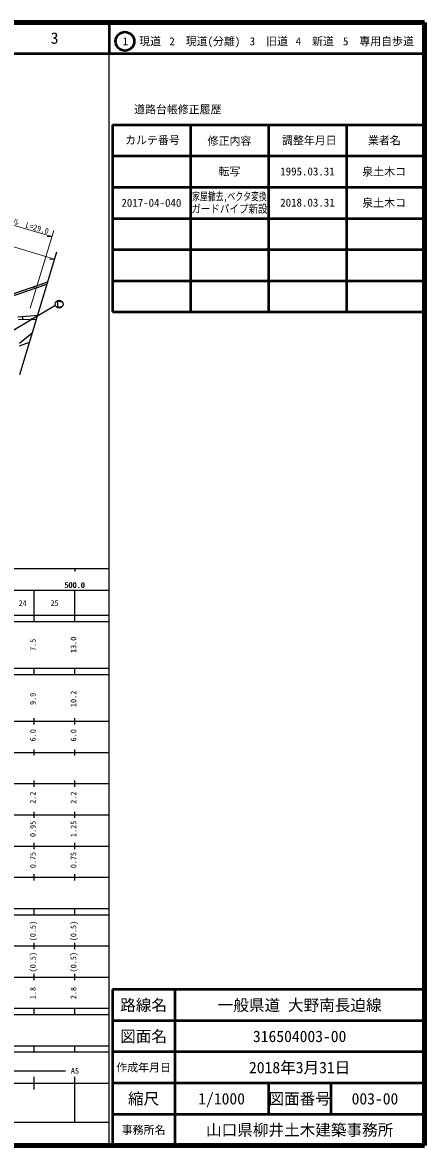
# Model space of a CAD drawing. Units: millimetres, scale not verified. Extents: x 40000 to 680000, y 20000 to 380000.
# Drawn here: x 551204 to 680000, y 20000 to 380000 of the extents above; entities that cross this region are included whole.
import ezdxf
from ezdxf.enums import TextEntityAlignment as Align

# ---------------------------------------------------------------- set-up
doc = ezdxf.new("R2010")
doc.units = ezdxf.units.MM
doc.header["$LTSCALE"] = 1000
for name, color, linetype, lineweight in [('M-BGD', 7, 'Continuous', 25), ('M-BGD-EXST', 7, 'Continuous', 25), ('M-BMK-OTRS', 5, 'Continuous', 25), ('M-STR-HTXT', 7, 'Continuous', 13), ('M-TTL', 2, 'Continuous', 140), ('M-TTL-BAND', 7, 'Continuous', 25), ('M-TTL-FRAM', 2, 'Continuous', 50), ('M-TTL-LINE', 7, 'Continuous', 50)]:
    doc.layers.add(name, color=color, linetype=linetype, lineweight=lineweight)
doc.layers.add('M-TTL-TXT', color=7, linetype='Continuous')
doc.styles.add('ＭＳ ゴシック', font='')
doc.styles.get('ＭＳ ゴシック').set_extended_font_data('MS Gothic')

msp = doc.modelspace()

# ---------------------------------------------------------------- linework, layer by layer
at = {"layer": 'M-BGD'}
for p, q in [((537562, 288798), (559034, 296096)), ((544449, 291763), (559278, 296907)), ((555008, 294728), (554795, 295352)), ((557692, 295640), (557626, 295833)), ((552324, 293816), (552262, 293998)), ((549768, 285611), (556384, 286209)), ((549900, 284737), (555671, 284931)), ((551342, 284786), (551312, 285677)), ((554228, 284883), (554217, 285211)), ((550255, 276370), (553451, 277561)), ((554316, 280433), (550304, 277106))]:
    msp.add_line(p, q, dxfattribs=at)
at = {"layer": 'M-BGD-EXST'}
for p, q in [((542746, 278137), (561592, 289291)), ((562542, 290436), (562392, 290236)), ((562392, 290236), (562392, 289136)), ((562392, 289136), (562542, 288936)), ((562742, 290586), (562542, 290436)), ((562542, 288936), (562742, 288786)), ((563192, 290586), (562742, 290586)), ((562742, 288786), (563192, 288786)), ((563392, 290436), (563192, 290586)), ((563192, 288786), (563392, 288886)), ((563492, 290286), (563392, 290436)), ((563392, 288886), (563492, 289036))]:
    msp.add_line(p, q, dxfattribs=at)
msp.add_circle((562942, 289686), 1250, dxfattribs=at)
at = {"layer": 'M-BMK-OTRS'}
msp.add_line((562115, 306326), (550270, 267001), dxfattribs=at)
at = {"layer": 'M-STR-HTXT'}
for p, q in [((529759, 320303), (560636, 311371)), ((524551, 315314), (561445, 304104)), ((553647, 288370), (561220, 313294)), ((560636, 311371), (559078, 311384)), ((561445, 304104), (559888, 304139))]:
    msp.add_line(p, q, dxfattribs=at)
at = {"layer": 'M-TTL'}
for p, q in [((680000, 380000), (40000, 380000)), ((680000, 20000), (680000, 380000)), ((40000, 20000), (680000, 20000))]:
    msp.add_line(p, q, dxfattribs=at)
at = {"layer": 'M-TTL-BAND'}
for p, q in [((579000, 20000), (579000, 370000)), ((40000, 205000), (579000, 205000)), ((568000, 205000), (568000, 204000)), ((68000, 198000), (579000, 198000)), ((555000, 188000), (555000, 198000)), ((568000, 188000), (568000, 198000)), ((40000, 190000), (579000, 190000)), ((40000, 188000), (579000, 188000)), ((40000, 173000), (579000, 173000)), ((555000, 171000), (555000, 173000)), ((568000, 171000), (568000, 173000)), ((40000, 171000), (579000, 171000)), ((40000, 156000), (579000, 156000)), ((555000, 155000), (555000, 157000)), ((568000, 155000), (568000, 157000)), ((46000, 146000), (579000, 146000)), ((555000, 145000), (555000, 147000)), ((568000, 145000), (568000, 147000)), ((555000, 135000), (555000, 137000)), ((568000, 135000), (568000, 137000)), ((52000, 136000), (579000, 136000)), ((46000, 126000), (579000, 126000)), ((555000, 125000), (555000, 127000)), ((568000, 125000), (568000, 127000)), ((52000, 116000), (579000, 116000)), ((555000, 115000), (555000, 117000)), ((568000, 115000), (568000, 117000)), ((46000, 106000), (579000, 106000)), ((555000, 105000), (555000, 107000)), ((568000, 105000), (568000, 107000)), ((40000, 96000), (579000, 96000)), ((40000, 94000), (579000, 94000)), ((555000, 94000), (555000, 96000)), ((568000, 94000), (568000, 96000)), ((49000, 84000), (579000, 84000)), ((555000, 83000), (555000, 85000)), ((568000, 83000), (568000, 85000)), ((40000, 74000), (579000, 74000)), ((555000, 73000), (555000, 75000)), ((568000, 73000), (568000, 75000)), ((40000, 64000), (579000, 64000)), ((40000, 62000), (579000, 62000)), ((555000, 62000), (555000, 64000)), ((568000, 62000), (568000, 64000)), ((40000, 52000), (579000, 52000)), ((555000, 50000), (555000, 52000)), ((568000, 50000), (568000, 52000)), ((40000, 50000), (579000, 50000)), ((71000, 44000), (565000, 44000)), ((40000, 40000), (579000, 40000)), ((555000, 38000), (555000, 42000)), ((568000, 27500), (568000, 42000)), ((68000, 27500), (579000, 27500))]:
    msp.add_line(p, q, dxfattribs=at)
at = {"layer": 'M-TTL-FRAM'}
for p, q in [((580000, 347197), (580000, 287197)), ((580000, 347197), (680000, 347197)), ((580000, 287197), (680000, 287197)), ((680000, 70000), (580000, 70000)), ((580000, 70000), (580000, 20000))]:
    msp.add_line(p, q, dxfattribs=at)
at = {"layer": 'M-TTL-LINE'}
for p, q in [((579000, 380000), (579000, 370000)), ((40000, 370000), (680000, 370000)), ((605000, 347197), (605000, 287197)), ((630000, 347197), (630000, 287197)), ((655000, 347197), (655000, 287197)), ((580000, 337197), (680000, 337197)), ((580000, 327197), (680000, 327197)), ((580000, 317197), (680000, 317197)), ((580000, 307197), (680000, 307197)), ((580000, 297197), (680000, 297197)), ((600000, 70000), (600000, 20000)), ((680000, 60000), (580000, 60000)), ((680000, 50000), (580000, 50000)), ((680000, 40000), (580000, 40000)), ((630000, 40000), (630000, 30000)), ((650000, 40000), (650000, 30000)), ((680000, 30000), (580000, 30000))]:
    msp.add_line(p, q, dxfattribs=at)
msp.add_circle((584031, 373958), 3000, dxfattribs=at)

# ---------------------------------------------------------------- texts
at = {"layer": 'M-STR-HTXT', "style": 'ＭＳ ゴシック', "width": 0.85}
msp.add_text('ガードレール\u3000L=29.0', height=1833, rotation=343.5, dxfattribs=at).set_placement((537202, 318095), align=Align.BOTTOM_LEFT)
at = {"layer": 'M-TTL-BAND', "style": 'ＭＳ ゴシック'}
for s, p in [('500.0', (567844, 198195)), ('500.0', (568000, 198195)), ('24', (551250, 192405)), ('25', (561500, 192405)), ('AS', (568000, 42500))]:
    msp.add_text(s, height=1833, dxfattribs=at).set_placement(p, align=Align.BOTTOM_CENTER)
for s, p in [('7.5', (556000, 180500)), ('13.0', (569000, 180500)), ('9.9', (556000, 163174)), ('10.2', (569000, 163174)), ('6.0', (556000, 151500)), ('6.0', (569000, 151500)), ('2.2', (556000, 131500)), ('2.2', (569000, 131500)), ('0.95', (556000, 121500)), ('1.25', (569000, 121500)), ('0.75', (556000, 111500)), ('0.75', (569000, 111500)), ('(0.5)', (556000, 88764)), ('(0.5)', (569000, 88764)), ('(0.5)', (556000, 78764)), ('(0.5)', (569000, 78764)), ('1.8', (556000, 68873)), ('2.8', (569000, 68873))]:
    msp.add_text(s, height=1833, rotation=90, dxfattribs=at).set_placement(p, align=Align.BOTTOM_CENTER)
at = {"layer": 'M-TTL-TXT', "style": 'ＭＳ ゴシック'}
for s, height, p in [('3', 3666, (561497, 375000)), ('1\u3000現道', 2566, (589448, 373958)), ('2\u3000現道(分離)', 2566, (609619, 373958)), ('3\u3000旧道', 2566, (630121, 373958)), ('4\u3000新道', 2566, (644824, 373958)), ('5\u3000専用自歩道', 2566, (665228, 373958)), ('道路台帳修正履歴', 2566, (600968, 352113)), ('カルテ番号', 2566, (592839, 342277)), ('修正内容', 2566, (617509, 342023)), ('調整年月日', 2566, (643089, 342197)), ('業者名', 2566, (667134, 342197)), ('転写', 2566, (617500, 332245)), ('1995.03.31', 2566, (642500, 332245)), ('泉土木コ', 2566, (667077, 332189)), ('2017-04-040', 2566, (592500, 322189)), ('2018.03.31', 2566, (642500, 322245)), ('泉土木コ', 2566, (667077, 322189)), ('路線名', 3666, (590000, 65000)), ('路線名', 3666, (590000, 65000)), ('一般県道 大野南長迫線', 3666, (640000, 65000)), ('図面名', 3666, (590000, 55000)), ('図面名', 3666, (590000, 55000)), ('316504003-00', 3666, (640000, 55000)), ('2018年3月31日', 3666, (640000, 45000)), ('作成年月日', 2566, (590000, 45000)), ('作成年月日', 2566, (590000, 45000)), ('縮尺', 3666, (590000, 35000)), ('縮尺', 3666, (590000, 35000)), ('1/1000', 3666, (615000, 35000)), ('図面番号', 3666, (640000, 35000)), ('図面番号', 3666, (640000, 35000)), ('003-00', 3666, (664125, 35000)), ('事務所名', 2566, (590000, 25000)), ('事務所名', 2566, (590000, 25000)), ('山口県柳井土木建築事務所', 3666, (640000, 25000))]:
    msp.add_text(s, height=height, dxfattribs=at).set_placement(p, align=Align.MIDDLE_CENTER)
for s, width, p in [('家屋撤去,ベクタ変換', 0.7, (617500, 324245)), ('ガードパイプ新設', 0.85, (617500, 320245))]:
    msp.add_text(s, height=2566, dxfattribs=dict(at, width=width)).set_placement(p, align=Align.MIDDLE_CENTER)

doc.saveas('drawing.dxf')
